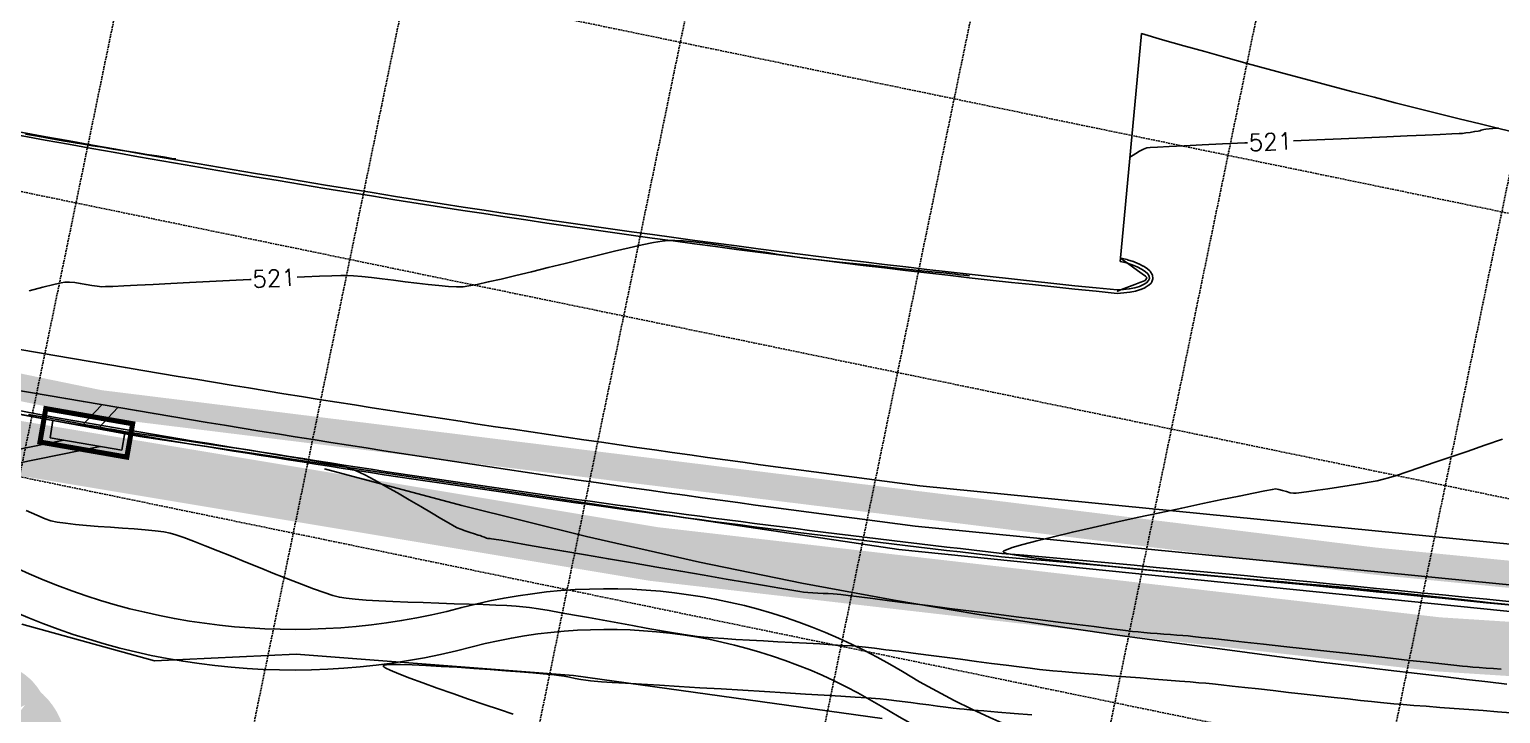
# Model space of a CAD drawing. Header units: inches. Extents: x 3071 to 5995, y 4947 to 7102.
# Drawn here: x 4181.5 to 4398.5, y 6525.9 to 6626.8 of the extents above; entities that cross this region are included whole.
import ezdxf

# ---------------------------------------------------------------- set-up
doc = ezdxf.new("R2010")
doc.units = ezdxf.units.IN
doc.header["$MEASUREMENT"] = 0
doc.linetypes.add('HIDDEN', pattern=[0.375, 0.25, -0.125])
for name, color, linetype in [('EC', 3, 'Continuous'), ('EX-BOC', 41, 'Continuous'), ('EX-GUT', 41, 'Continuous'), ('EX-STORM', 150, 'Continuous'), ('EX-UTIL-STM', 150, 'Continuous'), ('GRID', 254, 'HIDDEN'), ('hatch-ol', 7, 'Continuous'), ('I-P', 3, 'Continuous'), ('INLET PROTECTION', 5, 'Continuous'), ('LIMITS OF DISTURBANCE', 1, 'HIDDEN'), ('LS-WALKS', 7, 'Continuous'), ('PC', 43, 'Continuous'), ('PSTM', 3, 'Continuous'), ('SILT FENCE', 200, 'Continuous')]:
    doc.layers.add(name, color=color, linetype=linetype)
doc.styles.add('L50', font='simplex', dxfattribs={"height": 2.5})

msp = doc.modelspace()

# ---------------------------------------------------------------- linework, layer by layer
at = {"layer": 'EC', "color": 44, "ltscale": 0.4, "flags": 128}
for points, elevation in [([(4180.92, 6611.39), (4182.96, 6611.02), (4184.8, 6610.7), (4186.39, 6610.42), (4187.65, 6610.2), (4188.51, 6610.05), (4189.5, 6609.88), (4190.77, 6609.68), (4192.24, 6609.44), (4193.85, 6609.18), (4195.53, 6608.91), (4197.2, 6608.65), (4198.8, 6608.39), (4200.26, 6608.16), (4201.51, 6607.97), (4202.48, 6607.81), (4203.09, 6607.72)], 522), ([(4367.94, 6610.41), (4371.4, 6610.56), (4374.98, 6610.71), (4378.44, 6610.86), (4381.71, 6611), (4384.7, 6611.13), (4387.35, 6611.24), (4389.56, 6611.34), (4391.28, 6611.42), (4392.4, 6611.47), (4392.87, 6611.49), (4393.39, 6611.56), (4394.03, 6611.65), (4394.67, 6611.75), (4395.18, 6611.84), (4395.45, 6611.89), (4395.64, 6611.95), (4395.85, 6612.03), (4396.04, 6612.09), (4396.3, 6612.12), (4396.79, 6612.16), (4397.36, 6612.21), (4397.87, 6612.25), (4398.19, 6612.28)], 521), ([(4343.88, 6608.01), (4343.93, 6608.04), (4344.04, 6608.11), (4344.28, 6608.26), (4344.68, 6608.51), (4345.25, 6608.86), (4345.83, 6609.17), (4346.32, 6609.37), (4346.79, 6609.41), (4347.91, 6609.48), (4349.62, 6609.57), (4351.84, 6609.68), (4354.49, 6609.81), (4357.48, 6609.94), (4360.75, 6610.09), (4361.16, 6610.11)], 521), ([(4220.97, 6590.28), (4222.06, 6590.33), (4224.25, 6590.42), (4226.07, 6590.49), (4227.44, 6590.53), (4228.31, 6590.53), (4229.28, 6590.48), (4230.5, 6590.37), (4231.92, 6590.21), (4233.5, 6590.02), (4235.17, 6589.81), (4236.9, 6589.59), (4238.62, 6589.38), (4240.29, 6589.19), (4241.86, 6589.03), (4243.28, 6588.91), (4244.5, 6588.85), (4245.46, 6588.86), (4246.3, 6588.97), (4247.55, 6589.21), (4249.16, 6589.56), (4251.07, 6590), (4253.22, 6590.51), (4255.54, 6591.08), (4257.98, 6591.68), (4260.49, 6592.3), (4263, 6592.92), (4265.45, 6593.52), (4267.79, 6594.09), (4269.96, 6594.59), (4271.89, 6595.03), (4273.54, 6595.37), (4274.83, 6595.6), (4275.72, 6595.7), (4276.69, 6595.7), (4277.94, 6595.62), (4279.43, 6595.47), (4281.09, 6595.27), (4282.88, 6595.03), (4284.75, 6594.76), (4286.64, 6594.47), (4288.51, 6594.18), (4290.3, 6593.9), (4291.97, 6593.63), (4293.46, 6593.4), (4294.72, 6593.22), (4295.7, 6593.09), (4296.66, 6592.98), (4298, 6592.83), (4299.62, 6592.65), (4301.48, 6592.45), (4303.49, 6592.24), (4305.59, 6592.02), (4307.72, 6591.79), (4309.8, 6591.57), (4311.78, 6591.37), (4313.57, 6591.18), (4315.11, 6591.02), (4316.34, 6590.89), (4317.19, 6590.8), (4317.59, 6590.76), (4318.08, 6590.71), (4318.69, 6590.64), (4319.31, 6590.58), (4319.83, 6590.52), (4320.17, 6590.49)], 521), ([(4341.94, 6588.18), (4342, 6588.2), (4342.14, 6588.26), (4342.45, 6588.38), (4342.98, 6588.58), (4343.76, 6588.88), (4344.56, 6589.19), (4345.29, 6589.47), (4345.82, 6589.69), (4346.05, 6589.79), (4346.16, 6589.92), (4346.26, 6590.1), (4346.3, 6590.24), (4346.1, 6590.41), (4345.62, 6590.78), (4344.94, 6591.27), (4344.18, 6591.81), (4343.45, 6592.34), (4342.84, 6592.77), (4342.47, 6593.04)], 521), ([(4181.44, 6588.26), (4183.47, 6588.78), (4185.08, 6589.18), (4186.18, 6589.44), (4186.71, 6589.54), (4187.38, 6589.55), (4188.16, 6589.47), (4188.99, 6589.34), (4189.84, 6589.19), (4190.68, 6589.05), (4191.46, 6588.93), (4192.14, 6588.87), (4192.7, 6588.88), (4193.8, 6588.92), (4195.39, 6588.99), (4197.38, 6589.09), (4199.72, 6589.21), (4202.32, 6589.34), (4205.12, 6589.49), (4208.04, 6589.64), (4211.02, 6589.79), (4213.98, 6589.94), (4214.2, 6589.95)], 521), ([(4398.58, 6532.41), (4397.46, 6532.49), (4396.38, 6532.57), (4395.35, 6532.65), (4394.41, 6532.72), (4393.59, 6532.8), (4392.86, 6532.87), (4391.58, 6533.01), (4389.81, 6533.2), (4387.63, 6533.44), (4385.09, 6533.71), (4382.28, 6534.02), (4379.26, 6534.36), (4376.1, 6534.71), (4372.88, 6535.06), (4369.66, 6535.42), (4366.51, 6535.77), (4363.51, 6536.1), (4360.71, 6536.4), (4358.21, 6536.68), (4356.06, 6536.92), (4354.33, 6537.1), (4353.09, 6537.24), (4352.42, 6537.31), (4351.64, 6537.38), (4350.76, 6537.45), (4349.81, 6537.52), (4348.82, 6537.6), (4347.82, 6537.67), (4346.83, 6537.75), (4345.89, 6537.83), (4345.01, 6537.9), (4344.22, 6537.98), (4343.58, 6538.06), (4342.37, 6538.2), (4340.66, 6538.42), (4338.52, 6538.69), (4336.03, 6539), (4333.23, 6539.35), (4330.21, 6539.74), (4327.03, 6540.14), (4323.76, 6540.56), (4320.46, 6540.98), (4317.2, 6541.39), (4314.05, 6541.79), (4311.07, 6542.17), (4308.34, 6542.52), (4305.91, 6542.82), (4303.86, 6543.08), (4302.26, 6543.28), (4301.16, 6543.42), (4300.64, 6543.48), (4300.02, 6543.53), (4299.32, 6543.57), (4298.55, 6543.6), (4297.78, 6543.64), (4297.02, 6543.68), (4296.31, 6543.73), (4295.69, 6543.79), (4295.14, 6543.87), (4293.94, 6544.07), (4292.18, 6544.36), (4289.92, 6544.74), (4287.26, 6545.2), (4284.26, 6545.71), (4281, 6546.27), (4277.56, 6546.86), (4274.01, 6547.47), (4270.43, 6548.09), (4266.9, 6548.69), (4263.5, 6549.28), (4260.3, 6549.83), (4257.38, 6550.34), (4254.81, 6550.78), (4252.67, 6551.15), (4251.05, 6551.43), (4250, 6551.61), (4249.62, 6551.67), (4249.45, 6551.68), (4249.26, 6551.68), (4249.09, 6551.7), (4248.9, 6551.76), (4248.59, 6551.88), (4248.26, 6552.01), (4247.98, 6552.12), (4247.68, 6552.21), (4247.16, 6552.38), (4246.49, 6552.6), (4245.78, 6552.84), (4245.11, 6553.07), (4244.57, 6553.29), (4244.14, 6553.52), (4243.32, 6554), (4242.17, 6554.67), (4240.78, 6555.5), (4239.2, 6556.43), (4237.51, 6557.42), (4235.77, 6558.42), (4234.05, 6559.4), (4232.41, 6560.3), (4230.94, 6561.08), (4229.68, 6561.69), (4228.72, 6562.08), (4227.9, 6562.31), (4226.61, 6562.58), (4224.92, 6562.91), (4222.88, 6563.27), (4220.57, 6563.66), (4218.06, 6564.07), (4215.4, 6564.49), (4212.67, 6564.92), (4209.93, 6565.34), (4207.24, 6565.74), (4204.68, 6566.12), (4202.32, 6566.47), (4200.2, 6566.79), (4198.41, 6567.05), (4197.01, 6567.25), (4196.07, 6567.39), (4195.64, 6567.45), (4195.2, 6567.53), (4194.68, 6567.62), (4194.14, 6567.72), (4193.59, 6567.82), (4193.08, 6567.91), (4192.63, 6567.99), (4192.15, 6568.08), (4191.38, 6568.21), (4190.39, 6568.39), (4189.26, 6568.59), (4188.07, 6568.8), (4186.91, 6569.01), (4185.85, 6569.2), (4184.97, 6569.37), (4184.31, 6569.49), (4183.08, 6569.7), (4181.34, 6570)], 521), ([(4400.63, 6541.85), (4397.12, 6542.22), (4393.68, 6542.59), (4390.36, 6542.94), (4387.23, 6543.27), (4384.37, 6543.57), (4381.83, 6543.84), (4379.69, 6544.06), (4378, 6544.24), (4376.85, 6544.36), (4375.73, 6544.47), (4374.07, 6544.62), (4371.92, 6544.81), (4369.36, 6545.03), (4366.45, 6545.29), (4363.26, 6545.57), (4359.85, 6545.87), (4356.28, 6546.18), (4352.62, 6546.51), (4348.94, 6546.85), (4345.3, 6547.19), (4341.77, 6547.53), (4338.41, 6547.87), (4335.28, 6548.2), (4332.45, 6548.51), (4329.99, 6548.81), (4327.96, 6549.09), (4326.43, 6549.34), (4325.61, 6549.51), (4325.24, 6549.63), (4325.13, 6549.71), (4325.11, 6549.74), (4325.13, 6549.78), (4325.24, 6549.88), (4325.6, 6550.05), (4326.45, 6550.35), (4328.02, 6550.81), (4330.07, 6551.36), (4332.54, 6551.97), (4335.34, 6552.64), (4338.39, 6553.34), (4341.61, 6554.06), (4344.91, 6554.79), (4348.22, 6555.51), (4351.46, 6556.2), (4354.55, 6556.85), (4357.39, 6557.45), (4359.93, 6557.97), (4362.07, 6558.4), (4363.73, 6558.73), (4364.83, 6558.94), (4365.29, 6559.01), (4365.77, 6558.95), (4366.33, 6558.8), (4366.91, 6558.62), (4367.47, 6558.46), (4367.96, 6558.38), (4368.36, 6558.41), (4369.14, 6558.5), (4370.23, 6558.64), (4371.54, 6558.82), (4373.02, 6559.03), (4374.58, 6559.26), (4376.17, 6559.51), (4377.69, 6559.76), (4379.09, 6560.01), (4380.3, 6560.23), (4381.23, 6560.44), (4381.97, 6560.65), (4383.14, 6561.02), (4384.69, 6561.53), (4386.57, 6562.16), (4388.71, 6562.9), (4391.06, 6563.7), (4393.56, 6564.56), (4396.16, 6565.46), (4398.8, 6566.37)], 520), ([(4400.03, 6525.97), (4398.04, 6526.12), (4395.94, 6526.29), (4393.79, 6526.45), (4391.63, 6526.62), (4389.53, 6526.78), (4387.54, 6526.93), (4385.71, 6527.07), (4384.1, 6527.2), (4382.75, 6527.31), (4381.74, 6527.4), (4380.76, 6527.5), (4379.44, 6527.64), (4377.82, 6527.81), (4375.97, 6528.02), (4373.93, 6528.24), (4371.75, 6528.49), (4369.5, 6528.74), (4367.22, 6528.99), (4364.96, 6529.25), (4362.79, 6529.49), (4360.75, 6529.72), (4358.9, 6529.92), (4357.29, 6530.09), (4355.98, 6530.23), (4355.01, 6530.33), (4354, 6530.42), (4352.69, 6530.53), (4351.11, 6530.66), (4349.32, 6530.81), (4347.37, 6530.96), (4345.32, 6531.12), (4343.22, 6531.29), (4341.12, 6531.45), (4339.07, 6531.62), (4337.13, 6531.77), (4335.34, 6531.92), (4333.76, 6532.05), (4332.44, 6532.17), (4331.44, 6532.27), (4330.46, 6532.38), (4329.12, 6532.54), (4327.46, 6532.75), (4325.54, 6533), (4323.42, 6533.27), (4321.17, 6533.56), (4318.82, 6533.87), (4316.45, 6534.18), (4314.11, 6534.49), (4311.85, 6534.78), (4309.73, 6535.05), (4307.81, 6535.29), (4306.15, 6535.49), (4304.8, 6535.65), (4303.82, 6535.75), (4302.81, 6535.84), (4301.47, 6535.93), (4299.88, 6536.03), (4298.07, 6536.13), (4296.1, 6536.24), (4294.02, 6536.35), (4291.89, 6536.46), (4289.76, 6536.58), (4287.68, 6536.69), (4285.71, 6536.81), (4283.91, 6536.92), (4282.31, 6537.03), (4280.98, 6537.13), (4279.97, 6537.23), (4279.02, 6537.36), (4277.74, 6537.56), (4276.2, 6537.82), (4274.43, 6538.13), (4272.48, 6538.47), (4270.42, 6538.85), (4268.27, 6539.24), (4266.1, 6539.63), (4263.95, 6540.02), (4261.87, 6540.39), (4259.91, 6540.74), (4258.13, 6541.05), (4256.56, 6541.3), (4255.25, 6541.5), (4254.27, 6541.63), (4253.27, 6541.72), (4251.92, 6541.8), (4250.28, 6541.87), (4248.4, 6541.94), (4246.34, 6542.01), (4244.14, 6542.08), (4241.86, 6542.15), (4239.56, 6542.23), (4237.29, 6542.31), (4235.1, 6542.4), (4233.04, 6542.5), (4231.16, 6542.61), (4229.53, 6542.74), (4228.19, 6542.88), (4227.2, 6543.04), (4226.23, 6543.3), (4224.94, 6543.71), (4223.39, 6544.27), (4221.62, 6544.94), (4219.68, 6545.69), (4217.63, 6546.5), (4215.52, 6547.35), (4213.39, 6548.22), (4211.29, 6549.07), (4209.28, 6549.88), (4207.4, 6550.63), (4205.71, 6551.29), (4204.26, 6551.83), (4203.09, 6552.24), (4202.25, 6552.48), (4201.29, 6552.66), (4200.04, 6552.83), (4198.58, 6552.97), (4196.95, 6553.11), (4195.21, 6553.24), (4193.42, 6553.36), (4191.63, 6553.49), (4189.89, 6553.63), (4188.27, 6553.78), (4186.81, 6553.94), (4185.58, 6554.12), (4184.62, 6554.33), (4183.8, 6554.62), (4182.57, 6555.13), (4181, 6555.83)], 522), ([(4329.34, 6525.66), (4326.72, 6525.88), (4324.35, 6526.07), (4322.29, 6526.24), (4320.62, 6526.38), (4319.38, 6526.49), (4318.66, 6526.56), (4317.74, 6526.66), (4316.66, 6526.8), (4315.45, 6526.95), (4314.16, 6527.13), (4312.82, 6527.3), (4311.49, 6527.48), (4310.2, 6527.65), (4308.99, 6527.81), (4307.91, 6527.93), (4306.99, 6528.03), (4306.27, 6528.09), (4305.02, 6528.17), (4303.3, 6528.28), (4301.18, 6528.42), (4298.72, 6528.57), (4295.98, 6528.74), (4293.03, 6528.91), (4289.93, 6529.1), (4286.74, 6529.29), (4283.53, 6529.49), (4280.37, 6529.68), (4277.31, 6529.86), (4274.42, 6530.03), (4271.77, 6530.19), (4269.42, 6530.34), (4267.42, 6530.46), (4265.86, 6530.56), (4264.78, 6530.64), (4264.25, 6530.68), (4263.58, 6530.78), (4262.82, 6530.91), (4262, 6531.06), (4261.16, 6531.22), (4260.35, 6531.37), (4259.58, 6531.5), (4258.91, 6531.6), (4258.34, 6531.65), (4257.26, 6531.74), (4255.75, 6531.87), (4253.89, 6532.02), (4251.77, 6532.18), (4249.45, 6532.35), (4247.04, 6532.53), (4244.6, 6532.69), (4242.21, 6532.83), (4239.97, 6532.96), (4237.94, 6533.04), (4236.22, 6533.09), (4234.88, 6533.09), (4234.14, 6533.05), (4233.8, 6532.99), (4233.69, 6532.94), (4233.67, 6532.91), (4233.67, 6532.87), (4233.76, 6532.77), (4234.05, 6532.58), (4234.72, 6532.25), (4235.97, 6531.72), (4237.59, 6531.09), (4239.51, 6530.38), (4241.65, 6529.61), (4243.93, 6528.81), (4246.26, 6528.01), (4248.58, 6527.21), (4250.8, 6526.45), (4252.84, 6525.75)], 523)]:
    msp.add_lwpolyline(points, dxfattribs=dict(at, elevation=elevation))
at = {"layer": 'EX-BOC', "color": 7}
for points in [[(3928.81, 6631.65), (3980.49, 6616.37), (4032.49, 6602.26), (4084.58, 6589.64), (4137.98, 6578.15), (4184.95, 6569.13), (4195.54, 6567.28, 0.01364), (4324.87, 6549.01, -0.004355), (4428.88, 6538.86), (4439.79, 6537.83, 0.014718), (4564.32, 6530.42), (4575.23, 6530.06, 0.014632), (4650.48, 6529.79), (4656.45, 6529.88), (4666.13, 6530.1, -0.515766), (4689.86, 6510.27), (4694.02, 6478.49), (4699.95, 6433.68)], [(4342.36, 6592.61), (4345.54, 6626.22, 0.021175), (4445.98, 6601.67, 0.022071), (4544.64, 6587.71, 0.022886), (4642.21, 6582.84, 0.024194), (4748.36, 6587.87, 1.161851)], [(4132.54, 6620.83, 0.010744), (4242.37, 6601.1, 0.013478), (4341.94, 6588.38, 0.449273)]]:
    msp.add_lwpolyline(points, format="xyb", dxfattribs=at)
msp.add_lwpolyline([(4341.94, 6588.38), (4342.86, 6588.43), (4343.73, 6588.55), (4344.52, 6588.71), (4345.22, 6588.92), (4345.81, 6589.17), (4346.27, 6589.45), (4346.58, 6589.76), (4346.71, 6590.08), (4346.67, 6590.43), (4346.44, 6590.78), (4346.07, 6591.13), (4345.55, 6591.47), (4344.9, 6591.8), (4344.14, 6592.1), (4343.29, 6592.37), (4342.36, 6592.61)], dxfattribs=at)
at = {"layer": 'EX-GUT', "color": 7}
for points in [[(3928.96, 6632.13), (3980.63, 6616.85), (4032.62, 6602.75), (4084.69, 6590.13), (4138.08, 6578.64), (4185.04, 6569.62), (4195.62, 6567.77, 0.013639), (4324.92, 6549.51, -0.004355), (4428.93, 6539.36), (4439.83, 6538.33, 0.014718), (4564.34, 6530.92), (4575.25, 6530.56, 0.014633), (4650.47, 6530.29), (4656.44, 6530.38), (4666.06, 6530.6, -0.513958), (4690.36, 6510.28), (4694.51, 6478.56), (4700.45, 6433.74)], [(4132.44, 6620.34, 0.010744), (4242.29, 6600.61, 0.013484), (4341.94, 6587.87), (4342.9, 6587.94, 0.016929), (4342.93, 6587.94), (4343.79, 6588.05, 0.01828), (4343.83, 6588.06), (4344.62, 6588.22, 0.021267), (4344.66, 6588.23), (4345.36, 6588.44, 0.027004), (4345.42, 6588.46), (4346, 6588.71, 0.037916), (4346.07, 6588.74), (4346.53, 6589.02, 0.059177), (4346.62, 6589.1), (4346.93, 6589.4, 0.097924), (4347.04, 6589.56), (4347.17, 6589.89, 0.133435), (4347.21, 6590.15), (4347.16, 6590.5, 0.106718), (4347.09, 6590.69), (4346.87, 6591.04, 0.065609), (4346.78, 6591.15), (4346.41, 6591.5, 0.041274), (4346.34, 6591.55), (4345.82, 6591.89, 0.028564), (4345.77, 6591.92), (4345.13, 6592.25, 0.021759), (4345.09, 6592.26), (4344.33, 6592.57, 0.01802), (4344.3, 6592.58), (4343.44, 6592.85, 0.016017), (4343.41, 6592.86), (4342.48, 6593.09)]]:
    msp.add_lwpolyline(points, format="xyb", dxfattribs=at)
at = {"layer": 'EX-STORM', "color": 5}
for p, q in [((4189.27, 6568.37), (4192.14, 6571.44)), ((4191.62, 6567.96), (4194.51, 6571.04))]:
    msp.add_line(p, q, dxfattribs=at)
for points in [[(3826.94, 6676, 0.014942), (3999.48, 6620.54, 0.02414), (4146.37, 6585.71, 0.014135), (4312.84, 6559.47), (4413.33, 6549.54, 0.002367), (4432.23, 6547.65, 0.002367)], [(3825.3, 6670.22, 0.014911), (3997.82, 6614.78, 0.02414), (4145.27, 6579.81, 0.014143), (4312.16, 6553.51), (4412.72, 6543.57, 0.002365), (4431.66, 6541.68, 0.002365)]]:
    msp.add_lwpolyline(points, format="xyb", dxfattribs=at)
at = {"layer": 'EX-UTIL-STM', "color": 5}
for p, q in [((4184.53, 6566.58), (4184.95, 6569.13)), ((4195.12, 6564.74), (4195.54, 6567.28)), ((4184.53, 6566.58), (4195.12, 6564.74))]:
    msp.add_line(p, q, dxfattribs=at)
at = {"layer": 'GRID', "color": 253, "linetype": 'HIDDEN'}
for p, q in [((4246.77, 6884.01), (3954.66, 5469.93)), ((4287.16, 6875.67), (3995.06, 5461.59)), ((4327.56, 6867.32), (4035.46, 5453.25)), ((4367.96, 6858.98), (4075.85, 5444.9)), ((4408.35, 6850.63), (4116.25, 5436.56)), ((4448.75, 6842.29), (4156.65, 5428.21)), ((3388.75, 6808.53), (5893.38, 6291.15)), ((3380.41, 6768.13), (5885.03, 6250.75)), ((3372.06, 6727.73), (5876.69, 6210.35))]:
    msp.add_line(p, q, dxfattribs=at)
at = {"layer": 'hatch-ol', "linetype": 'Continuous'}
msp.add_lwpolyline([(5243.04, 6535.97), (4968.26, 6501.09), (4960.28, 6529.8), (4979.65, 6559.14), (4807.92, 6536.88), (4738.54, 6532.03), (4587.1, 6529.95), (4537.29, 6530.41), (4443.51, 6536.5), (4309.72, 6550.09), (4197.79, 6566.78), (4113.36, 6582.3), (4029.68, 6602.49), (3947.12, 6625.84), (3919.58, 6634.42), (3826.07, 6666.4), (3818.72, 6668.41, 0.43909), (3759.32, 6620.85, 5.55152)], format="xyb", dxfattribs=at)
at = {"layer": 'hatch-ol'}
msp.add_lwpolyline([(4086.22, 6552.86, 0.089797), (4141.72, 6549.77, -0.153194), (4172.5, 6544.14, 0.187911), (4246.8, 6535.7, -0.203997), (4307.13, 6526.94, 0.200627), (4400.95, 6512.69, -0.150295), (4457.89, 6509.67, 0.162222), (4562.98, 6506.54, -0.167912), (4691.56, 6501.29, -0.012422), (4702.78, 6496.57), (4705.24, 6502.04, 0.012422), (4693.75, 6506.88, 0.167912), (4561.25, 6512.29, -0.162222), (4459.96, 6515.3, 0.150295), (4399.49, 6518.51, -0.200627), (4310.25, 6532.06, 0.203997), (4245.26, 6541.5, -0.187911), (4175.29, 6549.45, 0.153194), (4140.98, 6555.72, -0.089981), (4087.51, 6558.73), (4086.29, 6552.85)], format="xyb", dxfattribs=at)
at = {"layer": 'I-P', "color": 5, "lineweight": 5, "const_width": 0.75}
msp.add_lwpolyline([(4196.71, 6568.64), (4183.9, 6570.87), (4183.04, 6565.94), (4195.85, 6563.71), (4196.71, 6568.64), (4194.95, 6568.95)], dxfattribs=at)
at = {"layer": 'INLET PROTECTION', "color": 170, "ltscale": 100, "const_width": 5.87}
msp.add_lwpolyline([(4154.27, 6531.86, 0.520567), (4154.27, 6531.86, 0.765195), (4139.78, 6528.59, 0.417879), (4136.8, 6516.94, 0.6649), (4150.95, 6511.03, 0.744833), (4167.2, 6505.51, 0.975642), (4180.2, 6513.61, 0.520567), (4180.83, 6527.12, 0.520567), (4171.18, 6528.61, 0.540264), (4154.27, 6531.86)], format="xyb", close=True, dxfattribs=at)
at = {"layer": 'LIMITS OF DISTURBANCE', "ltscale": 100, "const_width": 4}
msp.add_lwpolyline([(3679.5, 6238.82), (3758.78, 6633.57), (3789.01, 6667.88), (3825.7, 6669.48), (3889.8, 6648.08), (3970.06, 6623.42), (4091.85, 6592.19), (4191.85, 6571.61), (4379.82, 6548.38), (4483.42, 6538.2), (4641.77, 6535.29), (4765.92, 6537.88), (5101.74, 6580.26)], dxfattribs=at)
at = {"layer": 'LS-WALKS', "color": 7}
for points in [[(4705.24, 6502.04, 0.012422), (4693.75, 6506.88, 0.167912), (4561.25, 6512.29, -0.162222), (4459.96, 6515.3, 0.150295), (4399.49, 6518.51, -0.200627), (4310.25, 6532.06, 0.203997), (4245.26, 6541.5, -0.187911), (4175.29, 6549.45, 0.153194), (4140.98, 6555.72, -0.089797), (4087.62, 6558.7, -0.089797)], [(4702.78, 6496.57, 0.012422), (4691.56, 6501.29, 0.167912), (4562.98, 6506.54, -0.162222), (4457.89, 6509.67, 0.150295), (4400.95, 6512.69, -0.200627), (4307.13, 6526.94, 0.203997), (4246.8, 6535.7, -0.187911), (4172.5, 6544.14, 0.153194), (4141.72, 6549.77, -0.089797), (4086.22, 6552.86, -0.089797)]]:
    msp.add_lwpolyline(points, format="xyb", dxfattribs=at)
at = {"layer": 'PC', "color": 44}
for p, q in [((4199.94, 6533.63), (4180.36, 6539.04)), ((4220.85, 6534.62), (4199.94, 6533.63)), ((4261.76, 6531.49), (4220.85, 6534.62)), ((4307.25, 6525.14), (4261.76, 6531.49))]:
    msp.add_line(p, q, dxfattribs=at)
msp.add_lwpolyline([(4399.41, 6530.19), (4396.61, 6530.54), (4393.49, 6530.91), (4390.02, 6531.32), (4386.18, 6531.77), (4381.89, 6532.28), (4377.06, 6532.86), (4371.62, 6533.52), (4365.48, 6534.3), (4358.55, 6535.2), (4350.75, 6536.24), (4341.99, 6537.45), (4332.19, 6538.85), (4321.24, 6540.52), (4309.02, 6542.58), (4295.43, 6545.11), (4280.35, 6548.22), (4263.66, 6552), (4245.25, 6556.56), (4225.01, 6561.99)], dxfattribs=at)
at = {"layer": 'PSTM', "color": 140}
for p, q in [((4186.54, 6566.23), (4125.67, 6553.72)), ((4191.92, 6565.3), (4126.07, 6551.76))]:
    msp.add_line(p, q, dxfattribs=at)
at = {"layer": 'SILT FENCE', "const_width": 8}
msp.add_lwpolyline([(4681.23, 6528), (4646.2, 6526.27), (4576.64, 6525.83), (4505.33, 6528.61, -0.037918), (4158.83, 6568.56, -0.041261), (3842.16, 6657.25), (3821.46, 6664.02), (3804.87, 6661.99), (3797.58, 6657.76), (3787.2, 6658.21), (3772.28, 6646.45), (3763.37, 6622.97), (3750.91, 6556.18), (3714.43, 6375.61)], format="xyb", dxfattribs=at)

# ---------------------------------------------------------------- texts
at = {"layer": 'EC', "color": 44, "ltscale": 0.4, "char_height": 2.5, "attachment_point": 5, "style": 'L50'}
for insert, rotation in [((4364.55, 6610.26, 521), 2.5062), ((4217.58, 6590.12, 521), 2.7684)]:
    msp.add_mtext('{521}', dxfattribs=dict(at, insert=insert, rotation=rotation))

doc.saveas('drawing.dxf')
